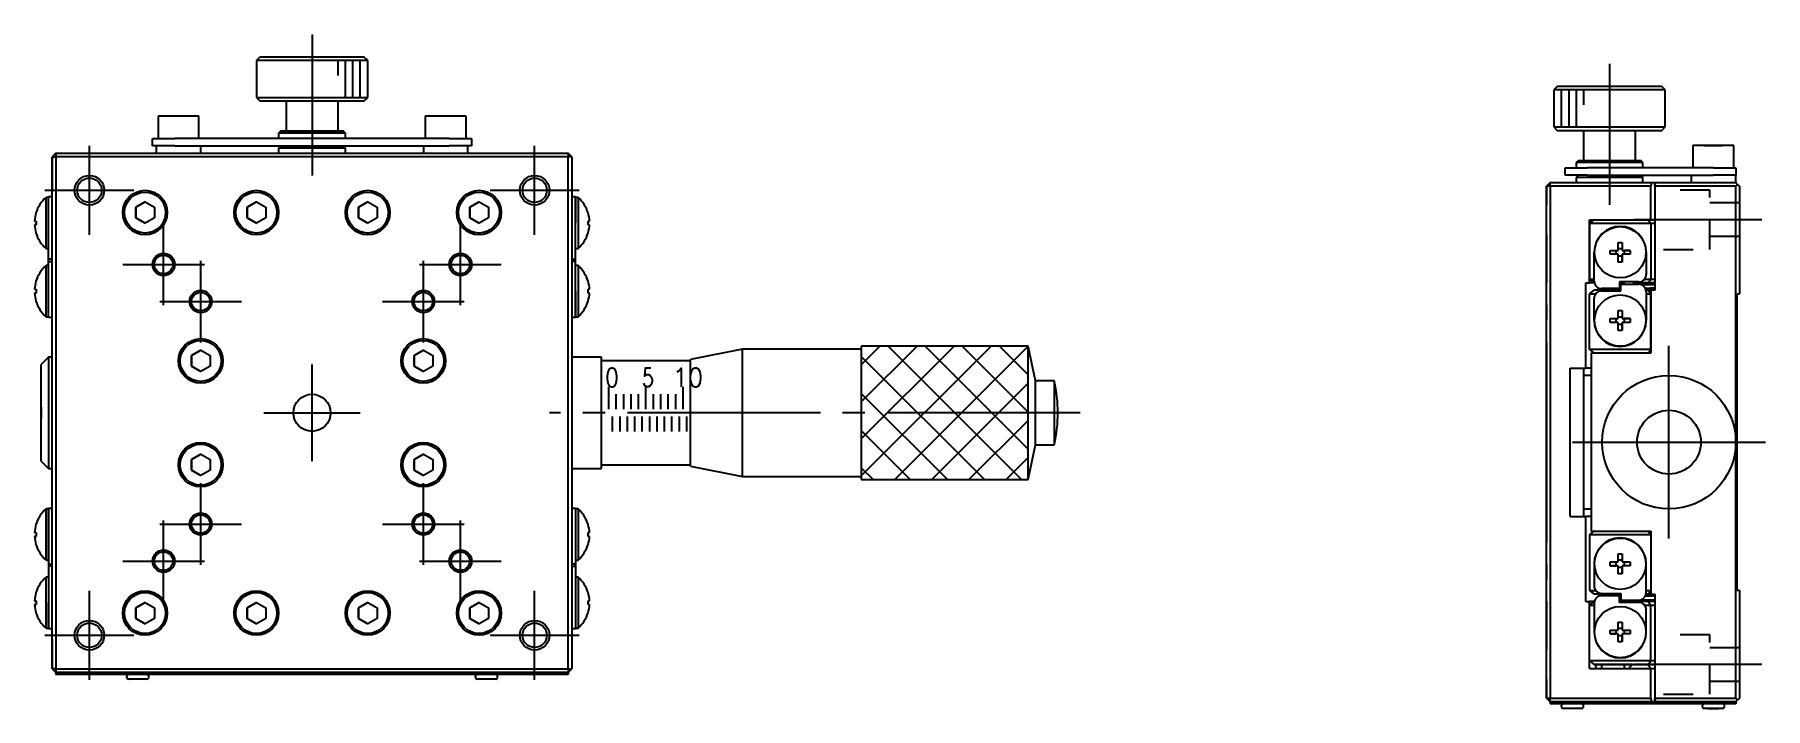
# Model space of a CAD drawing. Extents: x 28 to 215, y 84 to 242.
# Drawn here: x 98.1 to 214.7, y 196.3 to 241.7 of the extents above; entities that cross this region are included whole.
import ezdxf

# ---------------------------------------------------------------- set-up
doc = ezdxf.new("R2010")
doc.units = 0
doc.header["$MEASUREMENT"] = 0
doc.linetypes.add('CENTER', pattern=[17.5, 13, -1.5, 1.5, -1.5])
doc.linetypes.add('DASHED', pattern=[3.5, 2, -1.5])
doc.layers.get('0').update_dxf_attribs({"linetype": 'CONTINUOUS'})
doc.layers.add('CENTER', color=1, linetype='CENTER')
doc.styles.get("Standard").update_dxf_attribs({"font": 'txt.shx', "bigfont": '@extfont2.shx'})

msp = doc.modelspace()

# ---------------------------------------------------------------- linework, layer by layer
at = {"color": 7, "linetype": 'Continuous'}
for p, q in [((113.33, 240.21), (113.08, 239.96)), ((120.58, 239.96), (113.08, 239.96)), ((113.08, 239.96), (113.08, 237.46)), ((113.33, 240.21), (120.33, 240.21)), ((113.33, 240.21), (120.33, 240.21)), ((120.58, 239.96), (120.33, 240.21)), ((120.58, 237.46), (120.58, 239.96)), ((200.75, 238.23), (200.5, 237.98)), ((204.25, 237.98), (200.5, 237.98)), ((200.5, 237.98), (200.5, 235.48)), ((200.75, 238.23), (204.25, 238.23)), ((204.25, 238.23), (207.75, 238.23)), ((208, 237.98), (204.25, 237.98)), ((208, 237.98), (207.75, 238.23)), ((208, 235.48), (208, 237.98)), ((113.08, 237.46), (120.58, 237.46)), ((113.08, 237.46), (113.33, 237.21)), ((120.33, 237.21), (113.33, 237.21)), ((115.08, 237.21), (115.08, 235.21)), ((118.58, 235.21), (118.58, 237.21)), ((120.33, 237.21), (120.58, 237.46)), ((107.83, 236.21), (106.46, 236.21)), ((106.46, 236.21), (106.46, 234.71)), ((109.21, 236.21), (107.83, 236.21)), ((109.21, 234.71), (109.21, 236.21)), ((125.83, 236.21), (124.46, 236.21)), ((124.46, 236.21), (124.46, 234.71)), ((127.21, 236.21), (125.83, 236.21)), ((127.21, 234.71), (127.21, 236.21)), ((106.08, 234.21), (106.08, 234.71)), ((106.08, 234.71), (107.58, 234.71)), ((126.08, 234.71), (107.58, 234.71)), ((114.73, 235.21), (114.58, 235.06)), ((119.08, 235.06), (114.58, 235.06)), ((114.58, 235.06), (114.58, 234.71)), ((114.73, 235.21), (118.93, 235.21)), ((114.73, 235.21), (115.08, 235.21)), ((118.58, 235.21), (118.93, 235.21)), ((119.08, 235.06), (118.93, 235.21)), ((119.08, 234.71), (119.08, 235.06)), ((126.08, 234.71), (127.58, 234.71)), ((127.58, 234.71), (127.58, 234.21)), ((200.5, 235.48), (204.25, 235.48)), ((200.5, 235.48), (200.75, 235.23)), ((204.25, 235.23), (200.75, 235.23)), ((202.5, 235.23), (202.5, 233.23)), ((204.25, 235.48), (208, 235.48)), ((207.75, 235.23), (204.25, 235.23)), ((206, 233.23), (206, 235.23)), ((207.75, 235.23), (208, 235.48)), ((99.58, 233.71), (99.33, 233.46)), ((99.58, 233.71), (99.33, 233.46)), ((99.33, 198.96), (99.33, 233.46)), ((99.33, 233.46), (99.58, 233.46)), ((99.33, 233.46), (99.33, 231.21)), ((99.58, 233.71), (99.58, 233.46)), ((99.58, 233.71), (134.08, 233.71)), ((99.58, 233.46), (99.58, 198.96)), ((134.08, 233.46), (99.58, 233.46)), ((107.58, 234.21), (106.08, 234.21)), ((106.33, 234.21), (106.33, 233.71)), ((107.58, 234.21), (126.08, 234.21)), ((109.33, 233.71), (109.33, 234.21)), ((114.73, 234.21), (114.58, 234.06)), ((116.83, 234.06), (114.58, 234.06)), ((114.58, 234.06), (114.58, 233.71)), ((119.08, 234.06), (116.83, 234.06)), ((119.08, 234.06), (118.93, 234.21)), ((119.08, 233.71), (119.08, 234.06)), ((124.33, 234.21), (124.33, 233.71)), ((127.58, 234.21), (126.08, 234.21)), ((127.33, 233.71), (127.33, 234.21)), ((134.08, 233.71), (134.08, 233.46)), ((134.33, 233.46), (134.08, 233.71)), ((134.08, 198.96), (134.08, 233.46)), ((134.33, 233.46), (134.08, 233.46)), ((134.33, 233.46), (134.33, 198.96)), ((202.15, 233.23), (202, 233.08)), ((202.15, 233.23), (204.25, 233.23)), ((204.25, 233.23), (206.35, 233.23)), ((206.5, 233.08), (206.35, 233.23)), ((212.62, 234.23), (209.87, 234.23)), ((212.62, 234.23), (209.87, 234.23)), ((209.87, 234.23), (209.87, 232.73)), ((210.62, 234.23), (211.25, 234.23)), ((211.25, 234.23), (210.62, 234.23)), ((211.87, 234.23), (211.25, 234.23)), ((211.25, 234.23), (211.87, 234.23)), ((212.62, 232.73), (212.62, 234.23)), ((201.25, 232.23), (201.25, 232.73)), ((201.25, 232.73), (202.75, 232.73)), ((202.75, 232.23), (201.25, 232.23)), ((204.25, 233.08), (202, 233.08)), ((202, 233.08), (202, 232.73)), ((202.15, 232.23), (202, 232.08)), ((206.5, 232.08), (202, 232.08)), ((202, 232.08), (202, 231.73)), ((211.25, 232.73), (202.75, 232.73)), ((202.75, 232.23), (211.25, 232.23)), ((206.5, 233.08), (204.25, 233.08)), ((206.5, 232.08), (206.35, 232.23)), ((206.5, 232.73), (206.5, 233.08)), ((206.5, 231.73), (206.5, 232.08)), ((209.75, 232.23), (209.75, 231.73)), ((211.25, 232.73), (212.75, 232.73)), ((212.75, 232.23), (211.25, 232.23)), ((212.75, 232.73), (212.75, 232.23)), ((212.75, 231.73), (212.75, 232.23)), ((99.33, 226.96), (99.33, 231.21)), ((200.25, 231.73), (200, 231.48)), ((200.25, 231.73), (200, 231.48)), ((200, 196.98), (200, 231.48)), ((200.25, 231.48), (200, 231.48)), ((200, 231.48), (200, 230.23)), ((200.25, 231.48), (200.25, 231.73)), ((200.25, 231.73), (207.1, 231.73)), ((200.25, 231.48), (200.25, 196.98)), ((207.03, 231.48), (200.25, 231.48)), ((207.03, 229.23), (207.03, 231.48)), ((207.1, 231.73), (207.36, 231.73)), ((207.29, 231.48), (207.29, 224.48)), ((212.75, 231.48), (207.29, 231.48)), ((207.36, 231.73), (212.75, 231.73)), ((212.75, 231.73), (212.87, 231.61)), ((212.87, 231.61), (212.75, 231.48)), ((212.75, 214.23), (212.75, 231.48)), ((213, 231.48), (212.87, 231.61)), ((213, 231.48), (213, 224.23)), ((98.91, 227.28), (98.91, 230.73)), ((99.08, 230.73), (98.91, 230.73)), ((99.08, 229.01), (99.08, 230.76)), ((99.33, 230.76), (99.08, 230.76)), ((99.08, 227.28), (99.08, 230.73)), ((104.96, 230.07), (105.58, 230.43)), ((105.58, 230.43), (104.96, 230.07)), ((104.96, 229.35), (104.96, 230.07)), ((104.96, 230.07), (104.96, 229.35)), ((105.58, 230.43), (106.21, 230.07)), ((106.21, 230.07), (106.21, 229.35)), ((112.46, 230.07), (113.08, 230.43)), ((113.08, 230.43), (112.46, 230.07)), ((112.46, 229.35), (112.46, 230.07)), ((112.46, 230.07), (112.46, 229.35)), ((113.08, 230.43), (113.71, 230.07)), ((113.71, 230.07), (113.71, 229.35)), ((119.96, 230.07), (120.58, 230.43)), ((120.58, 230.43), (119.96, 230.07)), ((119.96, 229.35), (119.96, 230.07)), ((119.96, 230.07), (119.96, 229.35)), ((120.58, 230.43), (121.21, 230.07)), ((121.21, 230.07), (121.21, 229.35)), ((127.46, 230.07), (128.08, 230.43)), ((128.08, 230.43), (127.46, 230.07)), ((127.46, 229.35), (127.46, 230.07)), ((127.46, 230.07), (127.46, 229.35)), ((128.08, 230.43), (128.71, 230.07)), ((128.71, 230.07), (128.71, 229.35)), ((134.58, 230.76), (134.33, 230.76)), ((134.58, 229.01), (134.58, 230.76)), ((134.58, 230.73), (134.58, 229.01)), ((134.75, 230.73), (134.58, 230.73)), ((134.75, 230.73), (134.75, 229.01)), ((98.14, 229.14), (98.24, 229.14)), ((98.14, 229.14), (98.24, 229.14)), ((98.24, 228.88), (98.14, 228.88)), ((98.23, 229.68), (98.24, 229.68)), ((98.23, 229.68), (98.24, 229.68)), ((98.24, 229.14), (98.24, 228.88)), ((99.08, 227.06), (99.08, 229.01)), ((105.58, 228.99), (104.96, 229.35)), ((104.96, 229.35), (105.58, 228.99)), ((106.21, 229.35), (105.58, 228.99)), ((113.08, 228.99), (112.46, 229.35)), ((112.46, 229.35), (113.08, 228.99)), ((113.71, 229.35), (113.08, 228.99)), ((120.58, 228.99), (119.96, 229.35)), ((119.96, 229.35), (120.58, 228.99)), ((121.21, 229.35), (120.58, 228.99)), ((128.08, 228.99), (127.46, 229.35)), ((127.46, 229.35), (128.08, 228.99)), ((128.71, 229.35), (128.08, 228.99)), ((134.58, 227.06), (134.58, 229.01)), ((134.75, 229.01), (134.75, 227.28)), ((135.43, 229.68), (135.43, 229.68)), ((135.43, 229.68), (135.43, 229.68)), ((135.43, 229.14), (135.53, 229.14)), ((135.43, 228.88), (135.43, 229.14)), ((135.53, 229.14), (135.43, 229.14)), ((135.53, 228.88), (135.43, 228.88)), ((202.9, 228.98), (203.22, 229.23)), ((202.9, 229.23), (205.75, 229.23)), ((202.9, 228.98), (202.9, 229.23)), ((202.9, 228.98), (202.9, 225.23)), ((207.03, 228.98), (202.9, 228.98)), ((202.9, 225.23), (202.9, 228.98)), ((205.75, 229.23), (207.03, 229.23)), ((206.84, 229.23), (207.03, 228.98)), ((207.03, 229.23), (207.29, 229.23)), ((207.03, 228.98), (207.03, 225.23)), ((207.29, 228.98), (207.03, 228.98)), ((98.24, 228.33), (98.23, 228.33)), ((135.43, 228.33), (135.43, 228.33)), ((200, 228.23), (200, 227.73)), ((200, 228.23), (200, 227.73)), ((200, 228.23), (200, 227.73)), ((200, 228.23), (200, 227.73)), ((200, 228.23), (200, 224.98)), ((200, 228.23), (200, 226.23)), ((200, 228.23), (200, 226.23)), ((200, 228.23), (200, 226.23)), ((200, 228.23), (200, 226.23)), ((200, 227.73), (200, 226.23)), ((200, 227.73), (200, 226.23)), ((200, 227.73), (200, 226.23)), ((200, 227.73), (200, 226.23)), ((204.84, 227.7), (205.1, 227.7)), ((204.84, 227.16), (204.84, 227.7)), ((205.1, 227.7), (205.1, 227.16)), ((205.1, 227.7), (205.1, 227.29)), ((98.91, 227.28), (99.08, 227.28)), ((99.08, 226.56), (99.08, 227.06)), ((99.08, 226.41), (99.08, 226.56)), ((99.33, 226.56), (99.08, 226.56)), ((99.08, 225.91), (99.08, 226.41)), ((99.08, 226.41), (99.33, 226.41)), ((99.33, 225.16), (99.33, 226.96)), ((134.33, 226.56), (134.58, 226.56)), ((134.58, 226.41), (134.33, 226.41)), ((134.58, 227.28), (134.75, 227.28)), ((134.58, 226.56), (134.58, 227.06)), ((134.58, 226.41), (134.58, 226.56)), ((134.58, 225.91), (134.58, 226.41)), ((203.22, 225.08), (203.22, 227.03)), ((204.29, 227.16), (204.84, 227.16)), ((204.29, 226.9), (204.29, 227.16)), ((204.29, 227.16), (204.7, 227.16)), ((204.84, 226.9), (204.29, 226.9)), ((204.7, 227.16), (204.84, 227.16)), ((204.7, 226.9), (204.7, 227.16)), ((204.84, 227.29), (205.1, 227.29)), ((204.84, 226.36), (204.84, 226.9)), ((205.1, 226.77), (204.84, 226.77)), ((205.1, 226.36), (204.84, 226.36)), ((205.1, 227.29), (205.1, 227.16)), ((205.1, 227.16), (205.64, 227.16)), ((205.1, 227.16), (205.23, 227.16)), ((205.1, 226.9), (205.1, 226.36)), ((205.64, 226.9), (205.1, 226.9)), ((205.1, 226.9), (205.1, 226.77)), ((205.1, 226.36), (205.1, 226.77)), ((205.64, 227.16), (205.23, 227.16)), ((205.23, 227.16), (205.23, 226.9)), ((205.64, 227.16), (205.64, 226.9)), ((206.72, 227.03), (206.72, 225.53)), ((98.23, 225.08), (98.24, 225.08)), ((98.23, 225.08), (98.24, 225.08)), ((98.91, 222.68), (98.91, 226.13)), ((99.08, 226.13), (98.91, 226.13)), ((99.08, 224.41), (99.08, 225.91)), ((99.33, 223.66), (99.33, 225.16)), ((134.75, 226.13), (134.58, 226.13)), ((134.58, 224.41), (134.58, 225.91)), ((134.75, 226.13), (134.75, 224.41)), ((135.43, 225.08), (135.43, 225.08)), ((135.43, 225.08), (135.43, 225.08)), ((202.9, 225.23), (203.22, 224.98)), ((202.9, 224.98), (202.9, 225.23)), ((202.9, 225.23), (203.22, 225.23)), ((206.62, 225.23), (207.03, 225.23)), ((206.84, 224.98), (207.03, 225.23)), ((207.03, 225.23), (207.29, 225.23)), ((98.14, 224.54), (98.24, 224.54)), ((98.14, 224.54), (98.24, 224.54)), ((98.24, 224.28), (98.14, 224.28)), ((98.24, 224.54), (98.24, 224.28)), ((99.08, 222.66), (99.08, 224.41)), ((99.08, 222.68), (99.08, 224.41)), ((134.58, 222.66), (134.58, 224.41)), ((134.58, 224.41), (134.58, 222.68)), ((134.75, 224.41), (134.75, 222.68)), ((135.43, 224.54), (135.53, 224.54)), ((135.43, 224.28), (135.43, 224.54)), ((135.53, 224.54), (135.43, 224.54)), ((135.53, 224.28), (135.43, 224.28)), ((202.64, 224.98), (202.9, 224.98)), ((202.64, 219.23), (202.64, 224.98)), ((203.22, 224.98), (202.9, 224.98)), ((202.9, 224.23), (203.22, 224.48)), ((202.9, 220.48), (202.9, 224.23)), ((202.9, 224.23), (203.31, 224.23)), ((203.21, 222.43), (203.21, 223.93)), ((203.23, 224.98), (203.22, 224.98)), ((204.19, 224.48), (203.22, 224.48)), ((203.71, 224.43), (205.01, 224.43)), ((204.92, 224.58), (203.72, 224.58)), ((204.92, 224.58), (203.72, 224.58)), ((204.15, 224.48), (204.16, 224.61)), ((205.01, 224.48), (204.19, 224.48)), ((204.23, 224.43), (204.19, 224.48)), ((204.25, 224.58), (204.25, 224.48)), ((204.3, 224.58), (204.31, 224.48)), ((206.22, 225.03), (204.92, 225.03)), ((204.92, 225.03), (204.92, 224.58)), ((206.22, 225.03), (204.92, 225.03)), ((205.25, 224.98), (204.92, 224.98)), ((204.92, 224.86), (205.01, 224.86)), ((204.92, 224.61), (205.01, 224.61)), ((204.92, 224.61), (205.01, 224.61)), ((205.01, 224.61), (204.92, 224.61)), ((205.01, 224.61), (204.92, 224.61)), ((205, 224.86), (205, 224.98)), ((205.01, 224.61), (205, 224.61)), ((205, 224.48), (205, 224.61)), ((205.01, 224.61), (205, 224.61)), ((205, 224.61), (205.01, 224.61)), ((205.01, 224.61), (205, 224.61)), ((205.01, 224.43), (205.01, 224.88)), ((205.01, 224.88), (206.21, 224.88)), ((205.18, 224.98), (205.11, 224.88)), ((205.3, 225.03), (205.15, 224.88)), ((205.87, 224.98), (205.81, 225.03)), ((206.84, 224.98), (205.87, 224.98)), ((206.37, 224.86), (207.29, 224.86)), ((206.66, 224.61), (207.29, 224.61)), ((206.66, 224.61), (207.01, 224.61)), ((206.84, 224.48), (206.7, 224.48)), ((206.71, 224.38), (206.71, 222.43)), ((206.71, 224.23), (207.03, 224.23)), ((207.29, 224.98), (206.84, 224.98)), ((206.84, 224.48), (207.03, 224.23)), ((207.03, 224.48), (206.84, 224.48)), ((206.86, 224.48), (206.98, 224.61)), ((207.02, 224.86), (206.94, 224.98)), ((207.29, 224.61), (206.98, 224.61)), ((206.98, 224.61), (207.29, 224.61)), ((207.01, 224.61), (207.29, 224.61)), ((207.03, 224.48), (207.03, 224.23)), ((207.29, 224.48), (207.03, 224.48)), ((207.03, 220.48), (207.03, 224.23)), ((207.03, 224.23), (207.03, 220.48)), ((207.29, 224.95), (207.26, 224.98)), ((207.29, 224.5), (207.28, 224.48)), ((212.85, 224.23), (213, 224.23)), ((212.85, 204.23), (212.85, 224.23)), ((98.24, 223.73), (98.23, 223.73)), ((99.33, 221.21), (99.33, 223.66)), ((135.43, 223.73), (135.43, 223.73)), ((200, 223.48), (200, 222.48)), ((204.84, 223.1), (205.1, 223.1)), ((204.84, 222.56), (204.84, 223.1)), ((205.1, 223.1), (205.1, 222.56)), ((205.1, 223.1), (205.1, 222.69)), ((98.91, 222.68), (99.08, 222.68)), ((99.08, 222.66), (99.33, 222.66)), ((134.33, 222.66), (134.58, 222.66)), ((134.58, 222.68), (134.75, 222.68)), ((204.29, 222.56), (204.84, 222.56)), ((204.29, 222.3), (204.29, 222.56)), ((204.29, 222.56), (204.7, 222.56)), ((204.84, 222.3), (204.29, 222.3)), ((204.7, 222.56), (204.84, 222.56)), ((204.7, 222.3), (204.7, 222.56)), ((204.84, 222.69), (205.1, 222.69)), ((204.84, 221.76), (204.84, 222.3)), ((205.1, 222.17), (204.84, 222.17)), ((205.1, 221.76), (204.84, 221.76)), ((205.1, 222.69), (205.1, 222.56)), ((205.1, 222.56), (205.64, 222.56)), ((205.1, 222.56), (205.23, 222.56)), ((205.1, 222.3), (205.1, 221.76)), ((205.64, 222.3), (205.1, 222.3)), ((205.1, 222.3), (205.1, 222.17)), ((205.1, 221.76), (205.1, 222.17)), ((205.64, 222.56), (205.23, 222.56)), ((205.23, 222.56), (205.23, 222.3)), ((205.64, 222.56), (205.64, 222.3)), ((99.33, 211.21), (99.33, 221.21)), ((108.71, 220.07), (109.33, 220.43)), ((109.33, 220.43), (108.71, 220.07)), ((109.33, 220.43), (109.96, 220.07)), ((123.71, 220.07), (124.33, 220.43)), ((124.33, 220.43), (123.71, 220.07)), ((124.33, 220.43), (124.96, 220.07)), ((145.83, 220.51), (142.33, 219.81)), ((145.83, 211.91), (145.83, 220.51)), ((153.83, 220.51), (145.83, 220.51)), ((153.83, 220.71), (153.83, 216.21)), ((165.08, 220.71), (153.83, 220.71)), ((165.08, 220.71), (153.83, 220.71)), ((153.83, 220.71), (153.83, 211.71)), ((165.08, 211.71), (165.08, 220.71)), ((165.58, 218.36), (165.08, 220.71)), ((165.08, 211.71), (165.08, 220.71)), ((200, 220.98), (200, 207.48)), ((207.03, 220.48), (202.9, 220.48)), ((202.9, 220.48), (203.22, 220.23)), ((206.84, 220.23), (207.03, 220.48)), ((207.03, 220.48), (207.03, 220.23)), ((99.08, 219.96), (98.58, 219.46)), ((98.58, 212.96), (98.58, 219.46)), ((98.58, 216.21), (98.58, 219.46)), ((99.08, 219.96), (99.08, 216.21)), ((99.33, 219.96), (99.08, 219.96)), ((108.71, 219.35), (108.71, 220.07)), ((108.71, 220.07), (108.71, 219.35)), ((109.33, 218.99), (108.71, 219.35)), ((108.71, 219.35), (109.33, 218.99)), ((109.96, 219.35), (109.33, 218.99)), ((109.96, 220.07), (109.96, 219.35)), ((123.71, 219.35), (123.71, 220.07)), ((123.71, 220.07), (123.71, 219.35)), ((124.33, 218.99), (123.71, 219.35)), ((123.71, 219.35), (124.33, 218.99)), ((124.96, 219.35), (124.33, 218.99)), ((124.96, 220.07), (124.96, 219.35)), ((136.33, 219.96), (134.33, 219.96)), ((136.33, 212.46), (136.33, 219.96)), ((142.33, 219.71), (136.33, 219.71)), ((142.33, 212.61), (142.33, 219.81)), ((200, 219.23), (200, 217.73)), ((200, 219.23), (200, 217.73)), ((200, 219.23), (200, 216.23)), ((200, 219.23), (200, 216.23)), ((201.6, 219.23), (202.64, 219.23)), ((201.6, 209.23), (201.6, 219.23)), ((202.5, 219.23), (202.5, 209.23)), ((203, 219.23), (202.64, 219.23)), ((203, 220.23), (203, 208.23)), ((203, 220.23), (203, 208.23)), ((207.03, 220.23), (203, 220.23)), ((165.58, 214.06), (165.58, 218.36)), ((166.83, 218.36), (165.58, 218.36)), ((166.83, 218.36), (166.83, 214.06)), ((203, 218.73), (202.5, 218.73)), ((200, 217.73), (200, 216.23)), ((200, 217.73), (200, 216.23)), ((98.58, 216.58), (98.58, 215.83)), ((98.58, 216.58), (98.58, 215.83)), ((98.58, 212.96), (98.58, 216.21)), ((99.08, 216.21), (99.08, 212.46)), ((153.83, 216.21), (153.83, 211.71)), ((200, 215.48), (200, 214.23)), ((200, 215.48), (200, 212.98)), ((108.71, 213.07), (109.33, 213.43)), ((109.33, 213.43), (108.71, 213.07)), ((109.33, 213.43), (109.96, 213.07)), ((123.71, 213.07), (124.33, 213.43)), ((124.33, 213.43), (123.71, 213.07)), ((124.33, 213.43), (124.96, 213.07)), ((165.08, 211.71), (165.58, 214.06)), ((165.58, 214.06), (166.83, 214.06)), ((200, 214.23), (200, 212.98)), ((212.75, 196.98), (212.75, 214.23)), ((98.58, 212.96), (99.08, 212.46)), ((99.08, 212.46), (99.33, 212.46)), ((108.71, 212.35), (108.71, 213.07)), ((108.71, 213.07), (108.71, 212.35)), ((109.33, 211.99), (108.71, 212.35)), ((108.71, 212.35), (109.33, 211.99)), ((109.96, 212.35), (109.33, 211.99)), ((109.96, 213.07), (109.96, 212.35)), ((123.71, 212.35), (123.71, 213.07)), ((123.71, 213.07), (123.71, 212.35)), ((124.33, 211.99), (123.71, 212.35)), ((123.71, 212.35), (124.33, 211.99)), ((124.96, 212.35), (124.33, 211.99)), ((124.96, 213.07), (124.96, 212.35)), ((134.33, 212.46), (136.33, 212.46)), ((136.33, 212.71), (142.33, 212.71)), ((142.33, 212.61), (145.83, 211.91)), ((200, 212.23), (200, 210.73)), ((200, 212.23), (200, 210.73)), ((200, 212.23), (200, 209.23)), ((200, 212.23), (200, 209.23)), ((99.33, 208.76), (99.33, 211.21)), ((145.83, 211.91), (153.83, 211.91)), ((153.83, 211.71), (165.08, 211.71)), ((153.83, 211.71), (165.08, 211.71)), ((200, 210.73), (200, 209.23)), ((200, 210.73), (200, 209.23)), ((98.91, 206.28), (98.91, 209.73)), ((99.08, 209.73), (98.91, 209.73)), ((99.08, 209.76), (99.08, 208.01)), ((99.33, 209.76), (99.08, 209.76)), ((99.08, 206.28), (99.08, 209.73)), ((99.33, 207.26), (99.33, 208.76)), ((134.58, 209.76), (134.33, 209.76)), ((134.58, 209.76), (134.58, 208.01)), ((134.58, 209.73), (134.58, 208.01)), ((134.75, 209.73), (134.58, 209.73)), ((134.75, 209.73), (134.75, 208.01)), ((201.6, 209.23), (202.64, 209.23)), ((202.5, 209.73), (203, 209.73)), ((202.64, 203.48), (202.64, 209.23)), ((203, 209.23), (202.64, 209.23)), ((98.14, 208.14), (98.24, 208.14)), ((98.24, 207.88), (98.14, 207.88)), ((98.14, 207.88), (98.24, 207.88)), ((98.23, 208.68), (98.24, 208.68)), ((98.24, 208.14), (98.24, 207.88)), ((99.08, 208.01), (99.08, 206.51)), ((134.58, 208.01), (134.58, 206.51)), ((134.75, 208.01), (134.75, 206.28)), ((135.43, 208.68), (135.43, 208.68)), ((135.43, 208.14), (135.53, 208.14)), ((135.43, 207.88), (135.43, 208.14)), ((135.53, 207.88), (135.43, 207.88)), ((135.53, 207.88), (135.43, 207.88)), ((202.9, 207.98), (203.22, 208.23)), ((207.03, 207.98), (202.9, 207.98)), ((202.9, 207.98), (202.9, 204.23)), ((203, 208.23), (207.03, 208.23)), ((206.84, 208.23), (207.03, 207.98)), ((207.03, 208.23), (207.03, 207.98)), ((207.03, 207.98), (207.03, 204.23)), ((207.03, 207.98), (207.03, 204.23)), ((98.24, 207.33), (98.23, 207.33)), ((98.24, 207.33), (98.23, 207.33)), ((99.08, 206.51), (99.08, 206.01)), ((99.33, 205.46), (99.33, 207.26)), ((134.58, 206.51), (134.58, 206.01)), ((135.43, 207.33), (135.43, 207.33)), ((135.43, 207.33), (135.43, 207.33)), ((204.84, 206.7), (205.1, 206.7)), ((204.84, 206.16), (204.84, 206.7)), ((205.1, 206.7), (205.1, 206.16)), ((205.1, 206.7), (205.1, 206.29)), ((98.91, 206.28), (99.08, 206.28)), ((99.08, 206.01), (99.33, 206.01)), ((99.08, 206.01), (99.08, 205.86)), ((99.33, 205.86), (99.08, 205.86)), ((99.08, 205.86), (99.08, 205.36)), ((99.08, 205.36), (99.08, 203.41)), ((99.33, 200.96), (99.33, 205.46)), ((134.58, 206.01), (134.33, 206.01)), ((134.33, 205.86), (134.58, 205.86)), ((134.58, 206.28), (134.75, 206.28)), ((134.58, 206.01), (134.58, 205.86)), ((134.58, 205.86), (134.58, 205.36)), ((134.58, 205.36), (134.58, 203.41)), ((200, 205.98), (200, 204.98)), ((203.21, 206.03), (203.21, 204.53)), ((204.29, 206.16), (204.84, 206.16)), ((204.29, 205.9), (204.29, 206.16)), ((204.84, 205.9), (204.29, 205.9)), ((204.29, 205.9), (204.7, 205.9)), ((204.7, 205.9), (204.7, 206.16)), ((204.84, 205.9), (204.7, 205.9)), ((204.84, 206.29), (205.1, 206.29)), ((204.84, 205.36), (204.84, 205.9)), ((205.1, 205.77), (204.84, 205.77)), ((205.1, 205.36), (204.84, 205.36)), ((205.1, 206.29), (205.1, 206.16)), ((205.1, 206.16), (205.64, 206.16)), ((205.1, 205.9), (205.1, 205.36)), ((205.64, 205.9), (205.1, 205.9)), ((205.23, 205.9), (205.1, 205.9)), ((205.1, 205.9), (205.1, 205.77)), ((205.1, 205.36), (205.1, 205.77)), ((205.23, 206.16), (205.23, 205.9)), ((205.64, 205.9), (205.23, 205.9)), ((205.64, 206.16), (205.64, 205.9)), ((206.71, 204.08), (206.71, 206.03)), ((98.23, 204.08), (98.24, 204.08)), ((98.91, 201.68), (98.91, 205.13)), ((99.08, 205.13), (98.91, 205.13)), ((134.75, 205.13), (134.58, 205.13)), ((134.75, 205.13), (134.75, 203.41)), ((135.43, 204.08), (135.43, 204.08)), ((202.9, 204.23), (203.22, 203.98)), ((202.9, 204.23), (203.31, 204.23)), ((206.71, 204.23), (207.03, 204.23)), ((206.84, 203.98), (207.03, 204.23)), ((207.03, 204.23), (207.03, 203.98)), ((213, 204.23), (212.85, 204.23)), ((213, 204.23), (213, 196.98)), ((98.14, 203.54), (98.24, 203.54)), ((98.24, 203.28), (98.14, 203.28)), ((98.14, 203.28), (98.24, 203.28)), ((98.24, 203.54), (98.24, 203.28)), ((99.08, 203.41), (99.08, 201.66)), ((99.08, 201.68), (99.08, 203.41)), ((104.96, 203.07), (105.58, 203.43)), ((105.58, 203.43), (104.96, 203.07)), ((104.96, 202.35), (104.96, 203.07)), ((104.96, 203.07), (104.96, 202.35)), ((105.58, 203.43), (106.21, 203.07)), ((106.21, 203.07), (106.21, 202.35)), ((112.46, 203.07), (113.08, 203.43)), ((113.08, 203.43), (112.46, 203.07)), ((112.46, 202.35), (112.46, 203.07)), ((112.46, 203.07), (112.46, 202.35)), ((113.08, 203.43), (113.71, 203.07)), ((113.71, 203.07), (113.71, 202.35)), ((119.96, 203.07), (120.58, 203.43)), ((120.58, 203.43), (119.96, 203.07)), ((119.96, 202.35), (119.96, 203.07)), ((119.96, 203.07), (119.96, 202.35)), ((120.58, 203.43), (121.21, 203.07)), ((121.21, 203.07), (121.21, 202.35)), ((127.46, 203.07), (128.08, 203.43)), ((128.08, 203.43), (127.46, 203.07)), ((127.46, 202.35), (127.46, 203.07)), ((127.46, 203.07), (127.46, 202.35)), ((128.08, 203.43), (128.71, 203.07)), ((128.71, 203.07), (128.71, 202.35)), ((134.58, 203.41), (134.58, 201.66)), ((134.58, 203.41), (134.58, 201.68)), ((134.75, 203.41), (134.75, 201.68)), ((135.43, 203.54), (135.53, 203.54)), ((135.43, 203.28), (135.43, 203.54)), ((135.53, 203.28), (135.43, 203.28)), ((135.53, 203.28), (135.43, 203.28)), ((200, 203.48), (200, 200.23)), ((202.64, 203.48), (202.9, 203.48)), ((202.9, 203.23), (203.22, 203.48)), ((202.9, 203.23), (202.9, 203.48)), ((203.22, 203.48), (202.9, 203.48)), ((202.9, 199.48), (202.9, 203.23)), ((202.9, 199.48), (202.9, 203.23)), ((202.9, 203.23), (203.22, 203.23)), ((204.19, 203.98), (203.22, 203.98)), ((203.23, 203.48), (203.22, 203.48)), ((203.22, 203.38), (203.22, 201.43)), ((203.71, 204.03), (205.01, 204.03)), ((204.92, 203.88), (203.72, 203.88)), ((204.92, 203.88), (203.72, 203.88)), ((204.16, 203.86), (204.15, 203.98)), ((204.23, 204.03), (204.19, 203.98)), ((205.01, 203.98), (204.19, 203.98)), ((204.25, 203.98), (204.25, 203.88)), ((204.31, 203.98), (204.3, 203.88)), ((204.92, 203.43), (204.92, 203.88)), ((204.92, 203.86), (205.01, 203.86)), ((204.92, 203.86), (205.01, 203.86)), ((205.01, 203.86), (204.92, 203.86)), ((205.01, 203.86), (204.92, 203.86)), ((204.92, 203.61), (205.01, 203.61)), ((205.25, 203.48), (204.92, 203.48)), ((206.22, 203.43), (204.92, 203.43)), ((206.22, 203.43), (204.92, 203.43)), ((205, 203.86), (205, 203.98)), ((205.01, 203.86), (205, 203.86)), ((205.01, 203.86), (205, 203.86)), ((205, 203.86), (205.01, 203.86)), ((205.01, 203.86), (205, 203.86)), ((205, 203.48), (205, 203.61)), ((205.01, 204.03), (205.01, 203.58)), ((205.01, 203.58), (206.21, 203.58)), ((205.11, 203.58), (205.18, 203.48)), ((205.15, 203.58), (205.3, 203.43)), ((205.87, 203.48), (205.81, 203.43)), ((206.84, 203.48), (205.87, 203.48)), ((206.37, 203.61), (207.29, 203.61)), ((206.62, 203.23), (207.03, 203.23)), ((206.66, 203.86), (207.01, 203.86)), ((206.66, 203.86), (207.29, 203.86)), ((206.84, 203.98), (206.7, 203.98)), ((206.72, 201.43), (206.72, 202.93)), ((207.03, 203.98), (206.84, 203.98)), ((206.84, 203.48), (207.03, 203.23)), ((207.29, 203.48), (206.84, 203.48)), ((206.98, 203.86), (206.86, 203.98)), ((206.94, 203.48), (207.02, 203.61)), ((207.29, 203.86), (206.98, 203.86)), ((206.98, 203.86), (207.29, 203.86)), ((207.01, 203.86), (207.29, 203.86)), ((207.03, 203.98), (207.29, 203.98)), ((207.03, 199.48), (207.03, 203.23)), ((207.03, 203.23), (207.29, 203.23)), ((207.26, 203.48), (207.29, 203.51)), ((207.29, 203.97), (207.28, 203.98)), ((207.29, 203.98), (207.29, 196.98)), ((98.24, 202.73), (98.23, 202.73)), ((98.24, 202.73), (98.23, 202.73)), ((105.58, 201.99), (104.96, 202.35)), ((104.96, 202.35), (105.58, 201.99)), ((106.21, 202.35), (105.58, 201.99)), ((113.08, 201.99), (112.46, 202.35)), ((112.46, 202.35), (113.08, 201.99)), ((113.71, 202.35), (113.08, 201.99)), ((120.58, 201.99), (119.96, 202.35)), ((119.96, 202.35), (120.58, 201.99)), ((121.21, 202.35), (120.58, 201.99)), ((128.08, 201.99), (127.46, 202.35)), ((127.46, 202.35), (128.08, 201.99)), ((128.71, 202.35), (128.08, 201.99)), ((135.43, 202.73), (135.43, 202.73)), ((135.43, 202.73), (135.43, 202.73)), ((200, 202.23), (200, 200.73)), ((200, 202.23), (200, 200.73)), ((200, 202.23), (200, 200.73)), ((200, 202.23), (200, 200.73)), ((200, 202.23), (200, 200.23)), ((200, 202.23), (200, 200.23)), ((200, 202.23), (200, 200.23)), ((200, 202.23), (200, 200.23)), ((204.84, 202.1), (205.1, 202.1)), ((204.84, 201.56), (204.84, 202.1)), ((205.1, 202.1), (205.1, 201.56)), ((205.1, 202.1), (205.1, 201.69)), ((98.91, 201.68), (99.08, 201.68)), ((99.08, 201.66), (99.33, 201.66)), ((99.33, 200.96), (99.33, 198.96)), ((134.33, 201.66), (134.58, 201.66)), ((134.58, 201.68), (134.75, 201.68)), ((200, 200.73), (200, 200.23)), ((200, 200.73), (200, 200.23)), ((200, 200.73), (200, 200.23)), ((200, 200.73), (200, 200.23)), ((204.29, 201.56), (204.84, 201.56)), ((204.29, 201.3), (204.29, 201.56)), ((204.84, 201.3), (204.29, 201.3)), ((204.29, 201.3), (204.7, 201.3)), ((204.7, 201.3), (204.7, 201.56)), ((204.84, 201.3), (204.7, 201.3)), ((204.84, 201.69), (205.1, 201.69)), ((204.84, 200.76), (204.84, 201.3)), ((205.1, 201.17), (204.84, 201.17)), ((205.1, 200.76), (204.84, 200.76)), ((205.1, 201.69), (205.1, 201.56)), ((205.1, 201.56), (205.64, 201.56)), ((205.1, 201.3), (205.1, 200.76)), ((205.64, 201.3), (205.1, 201.3)), ((205.1, 201.3), (205.1, 201.17)), ((205.23, 201.3), (205.1, 201.3)), ((205.1, 200.76), (205.1, 201.17)), ((205.23, 201.56), (205.23, 201.3)), ((205.64, 201.3), (205.23, 201.3)), ((205.64, 201.56), (205.64, 201.3)), ((207.03, 199.48), (202.9, 199.48)), ((202.9, 199.48), (203.22, 199.23)), ((202.9, 198.98), (202.9, 199.48)), ((206.84, 199.23), (207.03, 199.48)), ((207.29, 199.48), (207.03, 199.48)), ((99.58, 198.96), (99.33, 198.96)), ((99.33, 198.96), (99.58, 198.71)), ((99.33, 198.96), (99.58, 198.71)), ((99.58, 198.96), (99.58, 198.71)), ((99.58, 198.96), (134.08, 198.96)), ((100.58, 198.71), (99.58, 198.71)), ((99.58, 198.71), (99.58, 198.56)), ((99.58, 198.71), (99.58, 198.56)), ((100.58, 198.56), (99.58, 198.56)), ((133.08, 198.71), (100.58, 198.71)), ((100.58, 198.71), (133.08, 198.71)), ((104.68, 198.56), (100.58, 198.56)), ((104.33, 198.43), (104.33, 198.38)), ((104.33, 198.43), (104.33, 198.38)), ((104.74, 198.26), (104.46, 198.26)), ((105.71, 198.26), (104.46, 198.26)), ((105.48, 198.56), (104.68, 198.56)), ((104.81, 198.26), (104.74, 198.26)), ((105, 198.26), (104.82, 198.26)), ((105.07, 198.26), (105, 198.26)), ((105.17, 198.26), (105.07, 198.26)), ((105.43, 198.26), (105.17, 198.26)), ((105.71, 198.26), (105.43, 198.26)), ((128.18, 198.56), (105.48, 198.56)), ((105.83, 198.38), (105.83, 198.43)), ((105.83, 198.38), (105.83, 198.43)), ((127.83, 198.43), (127.83, 198.38)), ((127.83, 198.43), (127.83, 198.38)), ((128.24, 198.26), (127.96, 198.26)), ((129.21, 198.26), (127.96, 198.26)), ((128.98, 198.56), (128.18, 198.56)), ((128.31, 198.26), (128.24, 198.26)), ((128.5, 198.26), (128.32, 198.26)), ((128.57, 198.26), (128.5, 198.26)), ((128.67, 198.26), (128.57, 198.26)), ((128.93, 198.26), (128.67, 198.26)), ((129.21, 198.26), (128.93, 198.26)), ((133.08, 198.56), (128.98, 198.56)), ((129.33, 198.38), (129.33, 198.43)), ((129.33, 198.38), (129.33, 198.43)), ((134.08, 198.71), (133.08, 198.71)), ((134.08, 198.56), (133.08, 198.56)), ((134.08, 198.96), (134.08, 198.71)), ((134.08, 198.96), (134.33, 198.96)), ((134.08, 198.71), (134.33, 198.96)), ((134.08, 198.71), (134.08, 198.56)), ((202.9, 198.98), (205.55, 198.98)), ((205.5, 199.23), (203.22, 199.23)), ((203.22, 199.23), (206.84, 199.23)), ((203.34, 198.98), (203.33, 199.23)), ((203.71, 199.23), (203.71, 198.98)), ((205.5, 199.23), (205.25, 199.23)), ((205.8, 199.23), (205.25, 199.23)), ((205.25, 198.98), (205.25, 199.23)), ((205.67, 199.11), (205.55, 198.98)), ((205.55, 198.98), (205.75, 198.98)), ((205.8, 199.23), (205.67, 199.11)), ((205.75, 198.98), (206.4, 198.98)), ((206.4, 198.98), (207.03, 198.98)), ((206.92, 199.11), (206.8, 199.23)), ((206.84, 199.23), (207.29, 199.23)), ((207.05, 198.98), (206.92, 199.11)), ((207.03, 196.98), (207.03, 198.98)), ((207.03, 198.98), (207.29, 198.98)), ((200, 198.23), (200, 196.98)), ((200, 196.98), (200.25, 196.98)), ((200, 196.98), (200.25, 196.73)), ((200, 196.98), (200.25, 196.73)), ((200.25, 196.73), (200.25, 196.98)), ((200.25, 196.98), (207.03, 196.98)), ((201.25, 196.73), (200.25, 196.73)), ((200.25, 196.73), (200.25, 196.58)), ((200.25, 196.73), (200.25, 196.58)), ((201.25, 196.58), (200.25, 196.58)), ((201, 196.46), (201, 196.41)), ((202.37, 196.28), (201.12, 196.28)), ((206.31, 196.73), (201.25, 196.73)), ((206.31, 196.73), (201.25, 196.73)), ((201.35, 196.58), (201.25, 196.58)), ((202.15, 196.58), (201.35, 196.58)), ((201.47, 196.28), (201.4, 196.28)), ((201.66, 196.28), (201.49, 196.28)), ((201.73, 196.28), (201.66, 196.28)), ((201.83, 196.28), (201.73, 196.28)), ((202.09, 196.28), (201.83, 196.28)), ((206.31, 196.58), (202.15, 196.58)), ((202.5, 196.41), (202.5, 196.46)), ((207.1, 196.73), (206.31, 196.73)), ((206.31, 196.73), (207.1, 196.73)), ((207.29, 196.58), (206.31, 196.58)), ((207.1, 196.73), (207.29, 196.73)), ((207.29, 196.73), (207.1, 196.73)), ((207.29, 196.98), (212.75, 196.98)), ((207.37, 196.58), (207.29, 196.58)), ((208.37, 196.73), (207.36, 196.73)), ((207.37, 196.73), (207.37, 196.58)), ((208.37, 196.58), (207.37, 196.58)), ((211.75, 196.73), (208.37, 196.73)), ((211.75, 196.73), (208.37, 196.73)), ((210.85, 196.58), (208.37, 196.58)), ((210.5, 196.46), (210.5, 196.41)), ((211.87, 196.28), (210.62, 196.28)), ((211.19, 196.28), (210.62, 196.28)), ((211.65, 196.58), (210.85, 196.58)), ((210.87, 196.28), (211.19, 196.28)), ((211.19, 196.28), (210.87, 196.28)), ((211.31, 196.28), (211.19, 196.28)), ((211.19, 196.28), (211.31, 196.28)), ((211.31, 196.28), (211.19, 196.28)), ((211.87, 196.28), (211.31, 196.28)), ((211.62, 196.28), (211.31, 196.28)), ((211.31, 196.28), (211.62, 196.28)), ((211.75, 196.58), (211.65, 196.58)), ((212.75, 196.73), (211.75, 196.73)), ((212.75, 196.58), (211.75, 196.58)), ((212, 196.41), (212, 196.46)), ((212.75, 196.98), (212.87, 196.86)), ((212.87, 196.86), (212.75, 196.73)), ((212.75, 196.73), (212.75, 196.58)), ((213, 196.98), (212.87, 196.86))]:
    msp.add_line(p, q, dxfattribs=at)
at = {"color": 3, "linetype": 'Continuous'}
for p, q in [((118.58, 238.96), (118.58, 239.96)), ((119.08, 237.46), (119.08, 239.96)), ((119.58, 237.46), (119.58, 239.96)), ((120.08, 237.46), (120.08, 239.96)), ((201, 237.98), (201, 235.48)), ((201.5, 237.98), (201.5, 235.48)), ((202, 237.98), (202, 235.48)), ((202.5, 237.98), (202.5, 236.98)), ((153.83, 219.45), (155.09, 220.71)), ((153.83, 216.95), (157.59, 220.71)), ((153.83, 214.45), (160.09, 220.71)), ((153.83, 211.95), (162.59, 220.71)), ((155.64, 220.71), (164.64, 211.71)), ((156.09, 211.71), (165.08, 220.7)), ((158.14, 220.71), (165.08, 213.76)), ((160.64, 220.71), (165.08, 216.26)), ((163.14, 220.71), (165.08, 218.76)), ((153.83, 220.01), (162.14, 211.71)), ((158.59, 211.71), (165.08, 218.2)), ((136.83, 216.46), (136.83, 217.96)), ((137.33, 216.46), (137.33, 217.46)), ((137.83, 216.46), (137.83, 217.46)), ((138.33, 216.46), (138.33, 217.46)), ((138.83, 216.46), (138.83, 217.46)), ((139.33, 216.46), (139.33, 217.96)), ((139.83, 216.46), (139.83, 217.46)), ((140.33, 216.46), (140.33, 217.46)), ((140.83, 216.46), (140.83, 217.46)), ((141.33, 216.46), (141.33, 217.46)), ((141.83, 216.46), (141.83, 217.96)), ((153.83, 217.51), (159.64, 211.71)), ((137.08, 214.96), (137.08, 215.96)), ((137.58, 214.96), (137.58, 215.96)), ((138.08, 214.96), (138.08, 215.96)), ((138.58, 214.96), (138.58, 215.96)), ((139.08, 214.96), (139.08, 215.96)), ((139.58, 214.96), (139.58, 215.96)), ((140.08, 214.96), (140.08, 215.96)), ((140.58, 214.96), (140.58, 215.96)), ((140.58, 214.96), (140.58, 215.96)), ((141.08, 214.96), (141.08, 215.96)), ((141.58, 214.96), (141.58, 215.96)), ((142.08, 214.96), (142.08, 215.96)), ((153.83, 215.01), (157.14, 211.71)), ((161.09, 211.71), (165.08, 215.7)), ((153.83, 212.51), (154.64, 211.71)), ((163.59, 211.71), (165.08, 213.2))]:
    msp.add_line(p, q, dxfattribs=at)
at = {"color": 3, "linetype": 'DASHED'}
for p, q in [((211, 231.23), (207.88, 231.23)), ((211, 227.23), (211, 231.23)), ((213, 230.36), (211, 230.36)), ((211, 228.11), (213, 228.11)), ((207.88, 227.23), (211, 227.23)), ((211, 201.23), (207.88, 201.23)), ((211, 197.23), (211, 201.23)), ((213, 200.36), (211, 200.36)), ((207.88, 197.23), (211, 197.23)), ((211, 198.11), (213, 198.11))]:
    msp.add_line(p, q, dxfattribs=at)
at = {"color": 7, "linetype": 'Continuous', "const_width": 0.1}
for points in [[(207.16, 224.48), (207.18, 224.5), (207.2, 224.51), (207.21, 224.53), (207.23, 224.54), (207.25, 224.56), (207.26, 224.57), (207.28, 224.58), (207.29, 224.59)], [(207.16, 203.98), (207.18, 203.96), (207.2, 203.95), (207.21, 203.93), (207.23, 203.92), (207.25, 203.9), (207.26, 203.89), (207.28, 203.88), (207.29, 203.87)]]:
    msp.add_lwpolyline(points, dxfattribs=at)
at = {"color": 3, "linetype": 'Continuous'}
for centre, radius in [((101.83, 231.21), 1), ((131.83, 231.21), 1), ((106.83, 226.21), 0.75), ((126.83, 226.21), 0.75), ((109.33, 223.71), 0.75), ((124.33, 223.71), 0.75), ((109.33, 208.71), 0.75), ((124.33, 208.71), 0.75), ((106.83, 206.21), 0.75), ((126.83, 206.21), 0.75), ((101.83, 201.21), 1), ((131.83, 201.21), 1)]:
    msp.add_circle(centre, radius, dxfattribs=at)
at = {"color": 7, "linetype": 'Continuous'}
for centre, radius in [((101.83, 231.21), 0.825), ((105.58, 229.71), 1.5), ((105.58, 229.71), 1.38), ((113.08, 229.71), 1.5), ((113.08, 229.71), 1.38), ((120.58, 229.71), 1.5), ((120.58, 229.71), 1.38), ((128.08, 229.71), 1.5), ((128.08, 229.71), 1.38), ((131.83, 231.21), 0.825), ((204.97, 227.03), 1.73), ((106.83, 226.21), 0.625), ((126.83, 226.21), 0.625), ((109.33, 223.71), 0.625), ((124.33, 223.71), 0.625), ((204.97, 222.43), 1.73), ((109.33, 219.71), 1.5), ((109.33, 219.71), 1.38), ((124.33, 219.71), 1.5), ((124.33, 219.71), 1.38), ((208.25, 214.23), 4.5), ((116.83, 216.21), 1.25), ((208.25, 214.23), 2.15), ((109.33, 212.71), 1.5), ((109.33, 212.71), 1.38), ((124.33, 212.71), 1.5), ((124.33, 212.71), 1.38), ((109.33, 208.71), 0.625), ((124.33, 208.71), 0.625), ((204.97, 206.03), 1.73), ((106.83, 206.21), 0.625), ((126.83, 206.21), 0.625), ((105.58, 202.71), 1.5), ((105.58, 202.71), 1.38), ((113.08, 202.71), 1.5), ((113.08, 202.71), 1.38), ((120.58, 202.71), 1.5), ((120.58, 202.71), 1.38), ((128.08, 202.71), 1.5), ((128.08, 202.71), 1.38), ((204.97, 201.43), 1.73), ((101.83, 201.21), 0.825), ((131.83, 201.21), 0.825)]:
    msp.add_circle(centre, radius, dxfattribs=at)
for centre, radius, start, end in [((139, 248.98), 70.25, 345.5751, 345.7856), ((139, 248.98), 70.5, 345.6274, 345.837), ((100.43, 229.01), 2.3, 131.4096, 162.92), ((133.23, 229.01), 2.3, 17.08, 48.5904), ((100.43, 229.01), 2.3, 162.9344, 176.7546), ((100.43, 229.01), 2.3, 183.2454, 197.0656), ((133.23, 229.01), 2.3, 3.2454, 17.0656), ((133.23, 229.01), 2.3, 342.9344, 356.7546), ((204.97, 227.03), 1.75, 0, 180), ((100.43, 229.01), 2.3, 197.08, 228.5904), ((133.23, 229.01), 2.3, 311.4096, 342.92), ((100.43, 224.41), 2.3, 162.9344, 176.7546), ((100.43, 224.41), 2.3, 131.4096, 162.92), ((133.23, 224.41), 2.3, 17.08, 48.5904), ((133.23, 224.41), 2.3, 3.2454, 17.0656), ((203.72, 225.08), 0.5, 180, 270), ((206.22, 225.53), 0.5, 270, 0), ((100.43, 224.41), 2.3, 183.2454, 197.0656), ((133.23, 224.41), 2.3, 342.9344, 356.7546), ((203.71, 223.93), 0.5, 90, 180), ((206.21, 224.38), 0.5, 0, 90), ((100.43, 224.41), 2.3, 197.08, 228.5904), ((133.23, 224.41), 2.3, 311.4096, 342.92), ((204.96, 222.43), 1.75, 180, 0), ((157.71, 216.21), 9.37, 0, 13.265), ((157.71, 216.21), 9.37, 346.735, 0), ((100.43, 208.01), 2.3, 131.4096, 162.92), ((133.23, 208.01), 2.3, 17.08, 48.5904), ((100.43, 208.01), 2.3, 162.9344, 176.7546), ((100.43, 208.01), 2.3, 183.2454, 197.0656), ((133.23, 208.01), 2.3, 3.2454, 17.0656), ((133.23, 208.01), 2.3, 342.9344, 356.7546), ((204.96, 206.03), 1.75, 0, 180), ((100.43, 208.01), 2.3, 197.08, 228.5904), ((133.23, 208.01), 2.3, 311.4096, 342.92), ((100.43, 203.41), 2.3, 162.9344, 176.7546), ((100.43, 203.41), 2.3, 131.4096, 162.92), ((133.23, 203.41), 2.3, 17.08, 48.5904), ((133.23, 203.41), 2.3, 3.2454, 17.0656), ((203.71, 204.53), 0.5, 180, 270), ((206.21, 204.08), 0.5, 270, 0), ((100.43, 203.41), 2.3, 183.2454, 197.0656), ((133.23, 203.41), 2.3, 342.9344, 356.7546), ((203.72, 203.38), 0.5, 90, 180), ((206.22, 202.93), 0.5, 0, 90), ((100.43, 203.41), 2.3, 197.08, 228.5904), ((133.23, 203.41), 2.3, 311.4096, 342.92), ((204.97, 201.43), 1.75, 180, 0), ((104.46, 198.43), 0.125, 90, 180), ((104.46, 198.38), 0.125, 180, 270), ((105.71, 198.43), 0.125, 0, 90), ((105.71, 198.38), 0.125, 270, 0), ((127.96, 198.43), 0.125, 90, 180), ((127.96, 198.38), 0.125, 180, 270), ((129.21, 198.43), 0.125, 0, 90), ((129.21, 198.38), 0.125, 270, 0), ((201.12, 196.46), 0.125, 90, 180), ((201.12, 196.41), 0.125, 180, 270), ((202.37, 196.46), 0.125, 0, 90), ((202.37, 196.41), 0.125, 270, 0), ((139, 179.48), 70.25, 14.2144, 14.4249), ((139, 179.48), 70.5, 14.163, 14.3726), ((210.62, 196.46), 0.125, 90, 180), ((210.62, 196.41), 0.125, 180, 270), ((211.87, 196.46), 0.125, 0, 90), ((211.87, 196.41), 0.125, 270, 0)]:
    msp.add_arc(centre, radius, start, end, dxfattribs=at)
at = {"layer": 'CENTER', "color": 1, "linetype": 'CENTER'}
for p, q in [((116.83, 241.71), (116.83, 232.21)), ((204.25, 239.73), (204.25, 230.23)), ((101.83, 228.21), (101.83, 234.21)), ((131.83, 228.21), (131.83, 234.21)), ((98.83, 231.21), (104.83, 231.21)), ((128.83, 231.21), (134.83, 231.21)), ((106.83, 223.46), (106.83, 228.96)), ((126.83, 223.46), (126.83, 228.96)), ((214.5, 229.23), (205.88, 229.23)), ((109.33, 220.96), (109.33, 226.46)), ((124.33, 220.96), (124.33, 226.46)), ((104.08, 226.21), (109.58, 226.21)), ((124.08, 226.21), (129.58, 226.21)), ((106.58, 223.71), (112.08, 223.71)), ((121.58, 223.71), (127.08, 223.71)), ((208.25, 207.73), (208.25, 220.73)), ((116.83, 212.96), (116.83, 219.46)), ((113.58, 216.21), (120.08, 216.21)), ((168.58, 216.21), (132.83, 216.21)), ((201.75, 214.23), (214.75, 214.23)), ((109.33, 205.96), (109.33, 211.46)), ((124.33, 205.96), (124.33, 211.46)), ((106.83, 203.46), (106.83, 208.96)), ((126.83, 203.46), (126.83, 208.96)), ((106.58, 208.71), (112.08, 208.71)), ((121.58, 208.71), (127.08, 208.71)), ((104.08, 206.21), (109.58, 206.21)), ((124.08, 206.21), (129.58, 206.21)), ((101.83, 198.21), (101.83, 204.21)), ((131.83, 198.21), (131.83, 204.21)), ((98.83, 201.21), (104.83, 201.21)), ((128.83, 201.21), (134.83, 201.21)), ((205.25, 198.98), (205.25, 199.23)), ((214.5, 199.23), (205.88, 199.23))]:
    msp.add_line(p, q, dxfattribs=at)

# ---------------------------------------------------------------- texts
at = {"color": 7}
for s, width, p in [('0', 0.864, (136.58, 217.96)), ('5', 0.72, (139.08, 217.96)), ('10', 0.96, (141.13, 217.96))]:
    msp.add_text(s, height=1.25, dxfattribs=dict(at, width=width)).set_placement(p)

doc.saveas('drawing.dxf')
